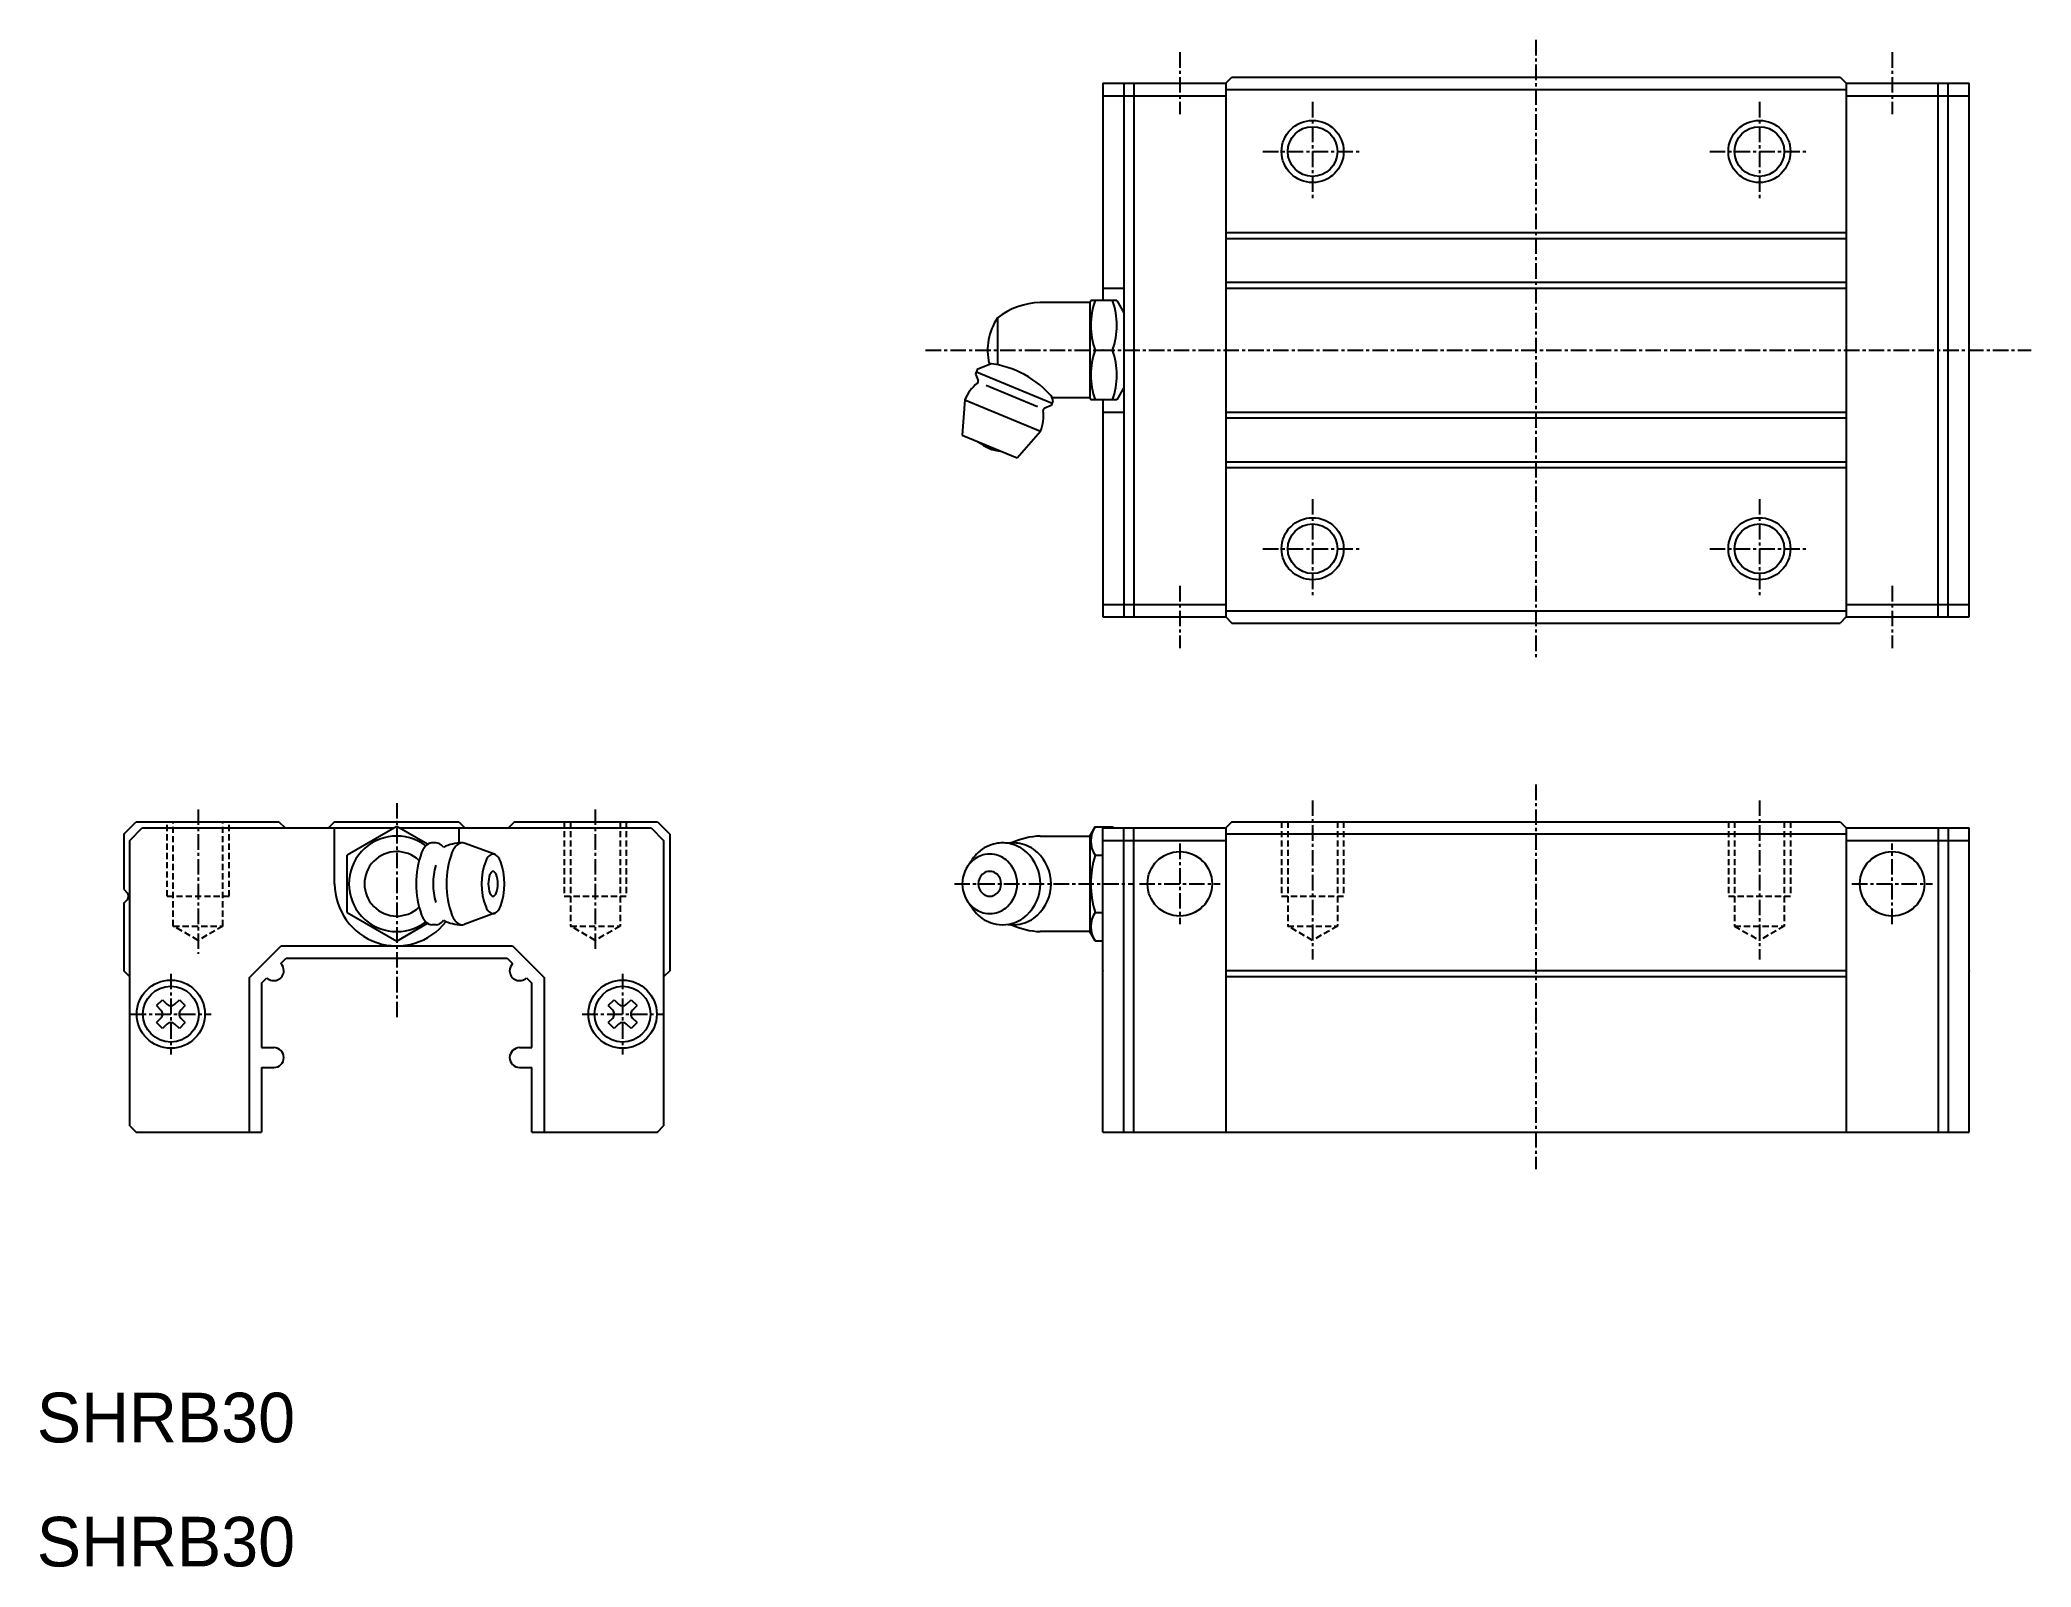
# Model space of a CAD drawing. Extents: x 10 to 171, y 10 to 133.
import ezdxf

# ---------------------------------------------------------------- set-up
doc = ezdxf.new("R2010")
doc.units = 0
doc.linetypes.add('CENTER', pattern=[2, 1.25, -0.25, 0.25, -0.25])
doc.linetypes.add('DASHED', pattern=[0.75, 0.5, -0.25])
doc.layers.get('0').update_dxf_attribs({"linetype": 'CONTINUOUS'})
doc.layers.add('CENTER', color=1, linetype='CENTER')

msp = doc.modelspace()

# ---------------------------------------------------------------- linework, layer by layer
at = {"color": 7, "linetype": 'CONTINUOUS'}
for p, q in [((105.799861, 129.499829), (106.299959, 129.999928)), ((106.29996, 129.999943), (155.299912, 129.999943)), ((155.299912, 129.999943), (155.799912, 129.499943)), ((95.899918, 129.499943), (105.799912, 129.499943)), ((95.899918, 129.499943), (95.899918, 111.999928)), ((95.899918, 128.499943), (105.799912, 128.499943)), ((97.5999, 129.499943), (97.5999, 86.499943)), ((98.399918, 129.499943), (98.399918, 86.499943)), ((105.799912, 129.499897), (105.799912, 86.499897)), ((105.799912, 128.999928), (155.799881, 128.999928)), ((155.799912, 129.499943), (155.799912, 86.499943)), ((155.799912, 129.499943), (165.699906, 129.499943)), ((155.799912, 128.499943), (165.699906, 128.499943)), ((163.199906, 86.499943), (163.199906, 129.499943)), ((163.999909, 86.499943), (163.999909, 129.499943)), ((165.699906, 86.499943), (165.699906, 129.499943)), ((105.799912, 117.466587), (155.799881, 117.466587)), ((105.799912, 116.999897), (155.799881, 116.999897)), ((95.899918, 112.999943), (97.599899, 112.999943)), ((105.799912, 113.466603), (155.799881, 113.466603)), ((105.799912, 112.999943), (155.799881, 112.999943)), ((94.843119, 111.849934), (90.843113, 111.849934)), ((94.843119, 111.849934), (94.843119, 104.149937)), ((94.929732, 111.999897), (94.843131, 111.849896)), ((97.022548, 111.999928), (94.929722, 111.999928)), ((97.022525, 111.99992), (97.599879, 110.999912)), ((87.399903, 110.599934), (87.399903, 106.81937)), ((95.276142, 107.999943), (96.676128, 107.999943)), ((85.629484, 106.072079), (85.840684, 105.562191)), ((85.782578, 106.441647), (85.629502, 106.072087)), ((85.70604, 106.25687), (91.803636, 103.731159)), ((86.904536, 106.906399), (85.782547, 106.441654)), ((86.490389, 105.17429), (90.636626, 103.45686)), ((91.696122, 104.360203), (91.880141, 103.915943)), ((97.599906, 104.99992), (97.022559, 103.999928)), ((84.769828, 103.996685), (84.568075, 101.157788)), ((84.769825, 103.996662), (90.867435, 101.470944)), ((91.727075, 103.546398), (91.217189, 103.335194)), ((91.880175, 103.915936), (91.727097, 103.546375)), ((94.843119, 104.149937), (91.880153, 104.149937)), ((94.843124, 104.149929), (94.929725, 103.999935)), ((97.022548, 103.999943), (94.929722, 103.999943)), ((95.899918, 103.999943), (95.899918, 86.499943)), ((95.899918, 102.999943), (97.599899, 102.999943)), ((105.799912, 102.999943), (155.799881, 102.999943)), ((84.56808, 101.157772), (89.00269, 99.320896)), ((89.00267, 99.320904), (90.867409, 101.470967)), ((105.799912, 102.533268), (155.799881, 102.533268)), ((105.799912, 98.999974), (155.799881, 98.999974)), ((105.799912, 98.533283), (155.799881, 98.533283)), ((95.899918, 87.499943), (105.799912, 87.499943)), ((105.799912, 86.999974), (155.799881, 86.999974)), ((155.799912, 87.499943), (165.699906, 87.499943)), ((95.899918, 86.499943), (105.799912, 86.499943)), ((105.799821, 86.499981), (106.299822, 85.999981)), ((106.299867, 85.999943), (155.299912, 85.999943)), ((155.799912, 86.499943), (155.299912, 85.999943)), ((155.799912, 86.499943), (165.699906, 86.499943)), ((16.999985, 68.999954), (16.999985, 64.56572)), ((17.000017, 68.999992), (18.000021, 69.999985)), ((17.500153, 68.499977), (18.500164, 69.499985)), ((18.000016, 70), (29.5, 70)), ((18.500183, 69.5), (38.794175, 69.5)), ((29.500006, 70.000031), (30.000061, 69.499977)), ((33.99999, 70), (33.499946, 69.499954)), ((33.999985, 70), (43.999985, 70)), ((33.999985, 65), (33.999985, 69.5)), ((38.999996, 69.618835), (34.99998, 67.309425)), ((41.48746, 68.182701), (38.999989, 69.618843)), ((39.205817, 69.5), (59.500031, 69.5)), ((43.999985, 70.000008), (44.500028, 69.499962)), ((43.999985, 69.5), (43.999985, 68.289246)), ((48.499988, 70.000008), (47.999946, 69.499962)), ((48.5, 70), (60.000027, 70)), ((59.500044, 69.499985), (60.500065, 68.499962)), ((60.000027, 70), (60.999977, 69.000046)), ((60.999985, 69.000031), (60.999985, 58.000031)), ((94.843137, 68.849946), (95.276151, 69.599948)), ((95.276144, 69.599949), (96.67614, 69.599949)), ((95.899918, 69.499943), (105.799912, 69.499943)), ((95.899918, 44.999974), (95.899918, 69.499943)), ((96.733874, 69.499942), (96.676133, 69.599952)), ((97.5999, 44.999974), (97.5999, 69.499943)), ((98.399918, 44.999974), (98.399918, 69.499943)), ((106.299746, 69.999972), (105.799912, 69.50013)), ((105.799912, 69.50013), (105.799912, 44.999974)), ((155.799912, 68.999943), (105.799912, 68.999943)), ((106.299747, 69.999974), (155.299576, 69.999974)), ((155.299576, 69.99997), (155.799912, 69.499623)), ((155.799912, 69.499943), (165.699921, 69.499943)), ((155.799912, 69.499623), (155.799912, 44.999974)), ((163.199921, 69.499943), (163.199921, 44.999974)), ((163.999924, 69.499943), (163.999924, 44.999974)), ((165.699921, 44.999974), (165.699921, 69.499943)), ((17.5, 45.5), (17.5, 68.499969)), ((42.190653, 68.299988), (41.8211, 68.299988)), ((46.887785, 67.376953), (44.440459, 68.268402)), ((60.5, 68.499969), (60.5, 45.499985)), ((90.843276, 68.849949), (94.843136, 68.849949)), ((94.843136, 68.849948), (94.843136, 61.149938)), ((95.899918, 68.499943), (105.799912, 68.499943)), ((155.799912, 68.499943), (165.699921, 68.499943)), ((34.999972, 64.999985), (34.999972, 67.309402)), ((85.00103, 66.424679), (85.365144, 66.958945)), ((95.276155, 67.299946), (95.899918, 67.299946)), ((17.000027, 64.565681), (17.282864, 64.282845)), ((34.999972, 62.690582), (34.999972, 64.999985)), ((16.999985, 63.43428), (16.999985, 58.000122)), ((17.000016, 63.434319), (17.282864, 63.717171)), ((34.999973, 62.690575), (38.999988, 60.381165)), ((46.887778, 62.62307), (44.438013, 61.730728)), ((85.365147, 63.04097), (85.001033, 63.575238)), ((85.36515, 63.040975), (85.380964, 63.017961)), ((95.276152, 62.699955), (95.899918, 62.699955)), ((38.999989, 60.381172), (41.48746, 61.817314)), ((42.190653, 61.699997), (41.8211, 61.699997)), ((94.843136, 61.149937), (90.843276, 61.149937)), ((95.276149, 60.39994), (94.843135, 61.149942)), ((27.100007, 57.419998), (29.680008, 59.999985)), ((29.680008, 60), (48.319977, 60)), ((48.319962, 60.000008), (50.899973, 57.420006)), ((95.276135, 60.399952), (95.899918, 60.399952)), ((17.500147, 57.499962), (16.999985, 58.000122)), ((29.662808, 58.568573), (30.09424, 59.000008)), ((30.094223, 59), (47.905762, 59)), ((47.90574, 59.000015), (48.337162, 58.568596)), ((60.999985, 58.000031), (60.500063, 57.50011)), ((155.799912, 57.999943), (105.799912, 57.999943)), ((27.099991, 57.419998), (27.099991, 45)), ((28.099991, 57.005783), (28.099991, 51.800003)), ((28.100008, 57.005783), (28.531452, 57.437225)), ((49.468518, 57.437248), (49.899973, 57.005791)), ((49.899979, 51.800003), (49.899979, 57.005783)), ((50.899979, 45), (50.899979, 57.419998)), ((155.799912, 57.499943), (105.799912, 57.499943)), ((19.637217, 55.185364), (20.114678, 55.662827)), ((19.637223, 55.185364), (20.004372, 54.818214)), ((20.114674, 55.662811), (20.481821, 55.29567)), ((21.118206, 55.29567), (21.485365, 55.662827)), ((21.485361, 55.662811), (21.962813, 55.185364)), ((21.595656, 54.818214), (21.962815, 55.185379)), ((56.03718, 55.185364), (56.514641, 55.662827)), ((56.037186, 55.185364), (56.404347, 54.818207)), ((56.514637, 55.662819), (56.881796, 55.295654)), ((57.518181, 55.295677), (57.885329, 55.662827)), ((57.885325, 55.662819), (58.362786, 55.185356)), ((57.995631, 54.81823), (58.36278, 55.185371)), ((20.114662, 53.337212), (19.637213, 53.814667)), ((20.004364, 54.181824), (19.637217, 53.814674)), ((20.481814, 53.704376), (20.114666, 53.337227)), ((21.485373, 53.337212), (21.118214, 53.704376)), ((21.962826, 53.814674), (21.485365, 53.337219)), ((21.962822, 53.814667), (21.595663, 54.181824)), ((56.404339, 54.181831), (56.03718, 53.814674)), ((56.514649, 53.337219), (56.037188, 53.814674)), ((56.881789, 53.704384), (56.51463, 53.337227)), ((57.885336, 53.337219), (57.518189, 53.704361)), ((58.362789, 53.814674), (57.885329, 53.337212)), ((58.362786, 53.814667), (57.995638, 54.181816)), ((28.099991, 51.800003), (29.099991, 51.800003)), ((48.899979, 51.800003), (49.899979, 51.800003)), ((28.099991, 50.199997), (28.099991, 45)), ((28.099991, 50.199997), (29.099991, 50.199997)), ((48.899979, 50.199997), (49.899979, 50.199997)), ((49.899979, 45), (49.899979, 50.199997)), ((17.500025, 45.500023), (18.000025, 45.000023)), ((18.000016, 45), (28.099991, 45)), ((49.899979, 45), (60, 45)), ((59.999996, 45.000008), (60.499993, 45.499992)), ((95.899918, 44.999974), (165.699921, 44.999974))]:
    msp.add_line(p, q, dxfattribs=at)
at = {"color": 3, "linetype": 'DASHED'}
for p, q in [((20.500031, 63.999969), (20.500031, 69.999969)), ((21.000031, 61.59996), (21.000031, 69.999969)), ((25.000016, 61.59996), (25.000016, 69.999969)), ((25.500016, 63.999969), (25.500016, 69.999969)), ((52.499954, 69.999969), (52.499954, 63.999969)), ((52.999954, 69.999969), (52.999954, 61.59996)), ((56.999939, 69.999969), (56.999939, 61.59996)), ((57.499939, 69.999969), (57.499939, 63.999969)), ((110.299912, 69.999974), (110.299912, 63.999943)), ((110.799912, 69.999974), (110.799912, 61.599934)), ((114.799912, 69.999974), (114.799912, 61.599934)), ((115.299912, 69.999974), (115.299912, 63.999943)), ((146.299912, 69.999974), (146.299912, 63.999943)), ((146.799912, 69.999974), (146.799912, 61.599934)), ((150.799912, 69.999974), (150.799912, 61.599934)), ((151.299912, 69.999974), (151.299912, 63.999943)), ((20.500031, 63.999969), (25.500016, 63.999969)), ((52.499954, 63.999969), (57.499939, 63.999969)), ((110.299912, 63.999943), (115.299912, 63.999943)), ((146.299912, 63.999943), (151.299912, 63.999943)), ((21.000031, 61.59996), (25.000016, 61.59996)), ((23.000162, 60.445305), (21.000195, 61.600006)), ((25.000159, 61.599937), (23.000156, 60.445236)), ((54.99983, 60.445267), (52.999813, 61.599968)), ((52.999954, 61.59996), (56.999939, 61.59996)), ((56.999768, 61.600021), (54.999787, 60.445313)), ((112.799824, 60.445274), (110.799836, 61.599967)), ((110.799912, 61.599934), (114.799912, 61.599934)), ((114.799769, 61.599975), (112.799771, 60.445277)), ((146.799641, 61.599894), (148.799652, 60.445185)), ((146.799912, 61.599934), (150.799912, 61.599934)), ((150.799702, 61.600091), (148.799714, 60.445398))]:
    msp.add_line(p, q, dxfattribs=at)
at = {"color": 3, "linetype": 'CONTINUOUS'}
for centre in [(112.799912, 123.999989), (148.799912, 123.999989), (112.799912, 91.999989), (148.799912, 91.999989)]:
    msp.add_circle(centre, 2.499999, dxfattribs=at)
at = {"color": 7, "linetype": 'CONTINUOUS'}
for centre, radius in [((112.799912, 123.999989), 1.999999), ((148.799912, 123.999989), 1.999999), ((112.799912, 91.999989), 1.999999), ((148.799912, 91.999989), 1.999999), ((102.099915, 64.999928), 2.599999), ((159.499924, 64.999928), 2.599999), ((20.799988, 54.5), 2.749999), ((20.799988, 54.5), 2.249999), ((57.199982, 54.5), 2.749999), ((57.199982, 54.5), 2.249999)]:
    msp.add_circle(centre, radius, dxfattribs=at)
for centre, radius, start, end in [((91.071235, 105.854283), 5.999997, 92.178871, 127.726135), ((100.876232, 109.999928), 5.946512, 160.346466, 199.653458), ((91.076022, 109.999943), 5.946529, 340.346527, 19.653477), ((91.315256, 107.999928), 4.699998, 146.413773, 193.178802), ((100.876232, 105.999943), 5.946512, 160.346466, 199.653458), ((91.076022, 105.999943), 5.946529, 340.346527, 19.653477), ((85.768811, 98.987431), 7.999998, 40.189182, 83.034012), ((87.818607, 102.73383), 3.300001, 128.16394, 157.499847), ((85.655903, 105.485676), 0.200001, 308.164124, 22.500431), ((87.818607, 102.73383), 3.299999, 337.5, 6.835998), ((91.293725, 103.150425), 0.2, 112.499573, 186.835464), ((87.948623, 103.047703), 3.2, 229.290024, 265.709991), ((97.011741, 68.449955), 2.082014, 146.471832, 213.52861), ((38.999969, 65), 3.849999, 52.507736, 307.492126), ((38.999969, 65), 2.599998, 46.621258, 313.378754), ((47.865961, 64.999977), 7.307859, 159.761932, 200.237946), ((42.32361, 67.053276), 1.397423, 121.100311, 160.143906), ((41.821105, 67.795189), 0.504785, 90.903221, 115.752029), ((42.190655, 67.795189), 0.504785, 64.247971, 90.902924), ((41.688149, 67.053276), 1.397424, 39.427822, 58.899673), ((44.266081, 64.999985), 3.300003, 89.999985, 117.054504), ((50.310939, 64.999977), 7.307859, 159.761932, 200.237946), ((44.768588, 67.053276), 1.397423, 121.100296, 160.143906), ((44.266083, 67.795189), 0.504782, 68.687462, 115.751984), ((46.760558, 67.031761), 0.368218, 64.286964, 115.712906), ((88.248273, 64.999943), 3.478461, 133.386017, 145.806702), ((87.85433, 65.352245), 2.952157, 101.036301, 132.526306), ((86.785368, 65.348743), 2.051198, 79.180763, 100.819183), ((87.818613, 65.479541), 2.820397, 89.999977, 100.819176), ((87.818613, 65.479541), 2.820397, 79.180763, 89.999977), ((88.678282, 65.479541), 2.820397, 89.999977, 98.765778), ((87.782897, 65.352245), 2.952156, 47.473652, 78.963654), ((91.071274, 62.854284), 6, 92.177719, 114.893784), ((88.678282, 65.479541), 2.820397, 79.180763, 89.999977), ((88.642566, 65.352245), 2.952156, 47.473652, 78.963654), ((87.388954, 64.999943), 3.478461, 313.386017, 46.613934), ((88.248622, 64.999943), 3.478461, 313.386017, 46.613934), ((47.236906, 64.999985), 5.306936, 163.626358, 196.372864), ((51.147491, 64.999985), 5.306932, 159.730652, 200.269333), ((47.12524, 66.492477), 1.016733, 121.051376, 160.104004), ((46.912954, 65.622322), 0.423399, 121.118462, 160.158768), ((46.760557, 65.847191), 0.152796, 64.233658, 115.766342), ((46.60816, 65.622322), 0.423397, 19.841225, 58.881424), ((46.395875, 66.492477), 1.016734, 19.895979, 58.948532), ((42.373622, 64.999985), 5.306932, 339.730652, 20.269337), ((87.097849, 64.999943), 2.529791, 133.386032, 226.613907), ((86.811345, 65.256161), 2.147025, 101.036324, 132.526291), ((86.796192, 65.106701), 0.89459, 101.036247, 132.52623), ((86.785368, 65.145275), 0.854663, 79.180687, 100.819122), ((86.774545, 65.106701), 0.89459, 47.473614, 78.963577), ((86.759391, 65.256161), 2.147025, 47.473629, 78.963623), ((86.472887, 64.999943), 2.529791, 313.386017, 46.613907), ((102.738099, 64.999957), 7.808372, 162.869141, 197.130844), ((17, 64), 0.4, 0, 45.000195), ((38.999985, 65), 4.999999, 180, 322.61261), ((48.593807, 64.999985), 2.21575, 159.773819, 200.226166), ((46.912953, 64.377647), 0.423398, 199.841202, 238.881424), ((46.608159, 64.377647), 0.423399, 301.118469, 340.158783), ((44.927306, 64.999985), 2.21575, 339.773804, 20.226175), ((86.915568, 64.999943), 1.054075, 133.385971, 226.613907), ((86.796192, 64.893185), 0.89459, 227.473618, 258.963562), ((86.774545, 64.893185), 0.89459, 281.036255, 312.526245), ((86.655169, 64.999943), 1.054075, 313.385956, 46.613907), ((17, 64), 0.400001, 314.999817, 0), ((47.125238, 63.507492), 1.016734, 199.895981, 238.948532), ((46.760555, 62.968208), 0.368218, 244.286957, 295.712891), ((46.760556, 64.152779), 0.152796, 244.233658, 295.766327), ((46.395873, 63.507492), 1.016733, 301.051392, 340.104004), ((86.811345, 64.743725), 2.147025, 227.473633, 258.963623), ((88.248273, 64.999943), 3.47846, 214.653, 226.613937), ((86.785368, 64.651143), 2.051198, 259.180756, 280.819183), ((86.785368, 64.854611), 0.854663, 259.180695, 280.819122), ((86.759391, 64.743725), 2.147025, 281.036316, 312.526276), ((97.011741, 61.549932), 2.082014, 146.471329, 213.527618), ((42.323607, 62.946693), 1.397425, 199.856079, 238.899643), ((41.821101, 62.204781), 0.504785, 244.24794, 270.393219), ((42.190657, 62.204781), 0.504788, 270.392853, 295.752045), ((41.688151, 62.946693), 1.397424, 301.100342, 320.570099), ((44.266081, 64.999985), 3.300001, 242.945496, 269.999969), ((44.768585, 62.946693), 1.397425, 199.856079, 238.899628), ((44.266079, 62.204781), 0.504785, 244.247864, 289.935638), ((87.85433, 64.647641), 2.952156, 227.473663, 258.963654), ((87.818613, 64.520345), 2.820398, 259.180756, 280.819183), ((88.678282, 64.520345), 2.820398, 261.237885, 280.819183), ((87.782896, 64.647641), 2.952156, 281.036316, 312.526306), ((91.071275, 67.145603), 6, 245.106216, 267.822266), ((88.642566, 64.647641), 2.952156, 281.036285, 312.526306), ((29.099991, 58), 0.799999, 224.707565, 0), ((29.099991, 58), 0.8, 0, 45.292339), ((48.899964, 58), 0.800001, 134.707657, 180), ((48.899964, 58), 0.8, 180, 315.29245), ((19.686142, 54.5), 0.45, 314.999817, 45.000172), ((20.799988, 55.613846), 0.45, 225.000168, 314.999817), ((21.913834, 54.5), 0.45, 134.999832, 225.000168), ((56.086136, 54.5), 0.45, 314.999817, 45.000172), ((57.199982, 55.613846), 0.45, 225.000168, 314.999817), ((58.313828, 54.5), 0.45, 134.999832, 225.000168), ((20.799988, 53.386154), 0.45, 45.000172, 134.999832), ((57.199982, 53.386154), 0.45, 45.000172, 134.999832), ((29.099991, 51), 0.8, 0, 90), ((48.899979, 51), 0.800003, 90, 180), ((29.099991, 51), 0.800003, 270, 0), ((48.899979, 51), 0.8, 180, 270)]:
    msp.add_arc(centre, radius, start, end, dxfattribs=at)
for p in [(95.899918, 107.999943), (165.699906, 107.999943), (38.999985, 70), (95.899918, 57.999974), (165.699921, 57.999974)]:
    msp.add_point(p, dxfattribs=at)
at = {"layer": 'CENTER', "color": 1, "linetype": 'CENTER'}
for p, q in [((102.099915, 131.999928), (102.099915, 126.999928)), ((130.799911, 132.999943), (130.799864, 82.999943)), ((159.499924, 131.999928), (159.499924, 126.999928)), ((112.799912, 127.999974), (112.799912, 119.999974)), ((148.799912, 127.999974), (148.799912, 119.999974)), ((108.799912, 123.999974), (116.799912, 123.999974)), ((144.799912, 123.999974), (152.799912, 123.999974)), ((81.615258, 107.999932), (170.699906, 107.99993)), ((112.799912, 95.999974), (112.799912, 87.999974)), ((148.799912, 95.999974), (148.799912, 87.999974)), ((108.799912, 91.999974), (116.799912, 91.999974)), ((144.799912, 91.999974), (152.799912, 91.999974)), ((102.099915, 88.999943), (102.099915, 83.999958)), ((159.499924, 88.999943), (159.499924, 83.999958)), ((130.799925, 72.999974), (130.799901, 41.999974)), ((23.000016, 70.999954), (23.000016, 59.36055)), ((38.999985, 71.5), (38.999985, 54)), ((55.000016, 70.999954), (55.000016, 59.536911)), ((112.799912, 71.722584), (112.799912, 58.906742)), ((148.799912, 71.722584), (148.799912, 58.906742)), ((102.099915, 68.249943), (102.099915, 61.749943)), ((159.499924, 61.749943), (159.499924, 68.249943)), ((83.931862, 64.999943), (98.399918, 64.999943)), ((98.849915, 64.999943), (105.349915, 64.999943)), ((156.249924, 64.999943), (162.749924, 64.999943)), ((20.799988, 57.75), (20.799988, 51.25)), ((57.199982, 57.75), (57.199982, 51.25)), ((17.549988, 54.5), (24.049988, 54.5)), ((53.949982, 54.5), (60.449982, 54.5))]:
    msp.add_line(p, q, dxfattribs=at)

# ---------------------------------------------------------------- texts
at = {"color": 7, "linetype": 'CONTINUOUS'}
for p in [(10, 20), (10, 10)]:
    msp.add_text('SHRB30', height=4, dxfattribs=at).set_placement(p)

doc.saveas('drawing.dxf')
